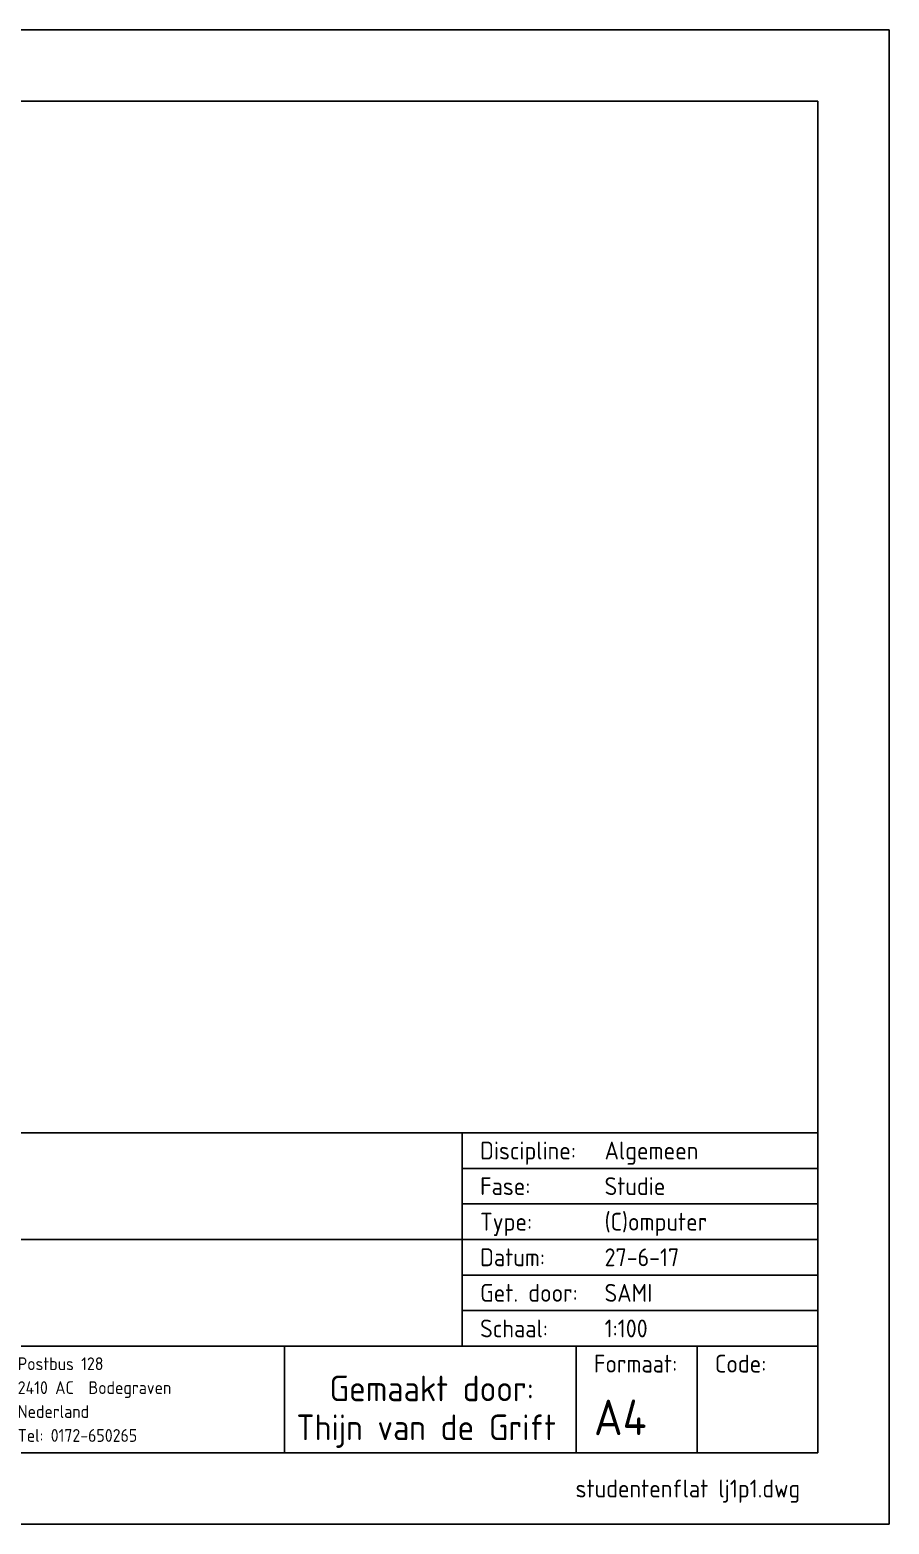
# Model space of a CAD drawing. Header units: millimetres. Extents: x 0 to 29700, y 0 to 21000.
# Drawn here: x 17621 to 29700, y 0 to 21000 of the extents above; entities that cross this region are included whole.
import ezdxf
from ezdxf.enums import TextEntityAlignment as Align

# ---------------------------------------------------------------- set-up
doc = ezdxf.new("R2010")
doc.units = ezdxf.units.MM
doc.header["$LTSCALE"] = 100
for name, color, linetype in [('00ATT025', 2, 'Continuous'), ('00ATT050', 4, 'Continuous'), ('00KAD025', 2, 'Continuous'), ('00KAD070', 5, 'Continuous'), ('BL$2----', 7, 'Continuous'), ('BL$4----', 7, 'Continuous'), ('BL$8----', 1, 'Continuous')]:
    doc.layers.add(name, color=color, linetype=linetype)
doc.styles.add('STABICAD-018', font='ISOCP.SHX', dxfattribs={"height": 180})
doc.styles.add('STABICAD-025', font='ISOCP.SHX', dxfattribs={"height": 250})
doc.styles.add('STABICAD-035', font='ISOCP.SHX', dxfattribs={"height": 350})
doc.styles.add('STABICAD-050', font='ISOCP.SHX', dxfattribs={"height": 500})

# ---------------------------------------------------------------- blocks, each defined once
blk = doc.blocks.new('A4-LANDSCAPE')
at = {"layer": '00KAD025', "linetype": 'Continuous'}
for p, q in [((297, 210), (0, 210)), ((297, 0), (297, 210)), ((0, 0), (297, 0))]:
    blk.add_line(p, q, dxfattribs=at)
at = {"layer": '00KAD070', "linetype": 'Continuous'}
for p, q in [((287, 200), (10, 200)), ((287, 10), (287, 200)), ((10, 10), (287, 10))]:
    blk.add_line(p, q, dxfattribs=at)
blk = doc.blocks.new('Title block')
at = {"color": 7, "linetype": 'Continuous'}
for p, q in [((-180, 55), (-10, 55)), ((-60, 55), (-60, 25)), ((-60, 50), (-10, 50)), ((-60, 45), (-10, 45)), ((-180, 40), (-10, 40)), ((-60, 35), (-10, 35)), ((-60, 30), (-10, 30)), ((-180, 25), (-10, 25))]:
    blk.add_line(p, q, dxfattribs=at)
for p, q in [((-85, 25), (-85, 10)), ((-44, 25), (-44, 10)), ((-27, 25), (-27, 10))]:
    blk.add_line(p, q)
at = {"linetype": 'Continuous'}
for s, height, style, p in [('Discipline:', 2.5, 'STABICAD-025', (-57.5, 52.5)), ('Fase:', 2.5, 'STABICAD-025', (-57.5, 47.5)), ('Type:', 2.5, 'STABICAD-025', (-57.5, 42.5)), ('Datum:', 2.5, 'STABICAD-025', (-57.5, 37.5)), ('Get. door:', 2.5, 'STABICAD-025', (-57.5, 32.5)), ('Schaal:', 2.5, 'STABICAD-025', (-57.5, 27.5)), ('Postbus 128', 1.8, 'STABICAD-018', (-122.5, 22.54)), ('Formaat:', 2.5, 'STABICAD-025', (-41.5, 22.55)), ('Code:', 2.5, 'STABICAD-025', (-24.5, 22.55)), ('2410 AC  Bodegraven', 1.8, 'STABICAD-018', (-122.5, 19.18)), ('Nederland', 1.8, 'STABICAD-018', (-122.5, 15.82)), ('Tel: 0172-650265', 1.8, 'STABICAD-018', (-122.5, 12.46))]:
    blk.add_text(s, height=height, dxfattribs=dict(at, style=style)).set_placement(p, align=Align.MIDDLE_LEFT)
for tag, height, style, p in [('DW_DISCIPLINE', 2.5, 'STABICAD-025', (-40, 52.5)), ('DW_PHASE', 2.5, 'STABICAD-025', (-40, 47.5)), ('PR_DESCRIPTION', 3.5, 'STABICAD-035', (-177.5, 45)), ('DW_TYPE', 2.5, 'STABICAD-025', (-40, 42.5)), ('DW_DATE', 2.5, 'STABICAD-025', (-40, 37.5)), ('DW_DESCRIPTION', 2.5, 'STABICAD-025', (-177.5, 33.3)), ('DW_INITIALS', 2.5, 'STABICAD-025', (-40, 32.5)), ('DW_DESCRIPTION2', 2.5, 'STABICAD-025', (-177.5, 29.2)), ('DW_SCALE', 2.5, 'STABICAD-025', (-40, 27.5)), ('DW_PAPERSIZE', 5, 'STABICAD-050', (-41.5, 15)), ('MOD_CODE_', 5, 'STABICAD-050', (-24.5, 15))]:
    blk.add_attdef(tag, text='', height=height, dxfattribs=dict(at, style=style)).set_placement(p, align=Align.MIDDLE_LEFT)
at = {"linetype": 'Continuous', "style": 'STABICAD-025'}
blk.add_attdef('DW_NAME', text='', height=2.5, dxfattribs=at).set_placement((-12.5, 3.75), align=Align.RIGHT)

msp = doc.modelspace()

# ---------------------------------------------------------------- block references
at = {"layer": 'BL$2----', "xscale": 100, "yscale": 100, "zscale": 100}
msp.add_blockref('A4-LANDSCAPE', (0, 0), dxfattribs=at)
at = {"layer": 'BL$4----'}
ref = msp.add_blockref('Title block', (29700, 0), dxfattribs=dict(at, xscale=100, yscale=100, zscale=100))
ref.add_attrib('DW_INITIALS', 'SAMI', dxfattribs={"layer": '00ATT025', "linetype": 'Continuous', "height": 250, "style": 'STABICAD-025'}).set_placement((25700, 3250), align=Align.MIDDLE_LEFT)
ref.add_attrib('DW_DATE', '27-6-17', dxfattribs={"layer": '00ATT025', "linetype": 'Continuous', "height": 250, "style": 'STABICAD-025'}).set_placement((25700, 3750), align=Align.MIDDLE_LEFT)
ref.add_attrib('DW_SCALE', '1:100', dxfattribs={"layer": '00ATT025', "linetype": 'Continuous', "height": 250, "style": 'STABICAD-025'}).set_placement((25700, 2750), align=Align.MIDDLE_LEFT)
ref.add_attrib('DW_DISCIPLINE', 'Algemeen', dxfattribs={"layer": '00ATT025', "linetype": 'Continuous', "height": 250, "style": 'STABICAD-025'}).set_placement((25700, 5250), align=Align.MIDDLE_LEFT)
ref.add_attrib('DW_PHASE', 'Studie', dxfattribs={"layer": '00ATT025', "linetype": 'Continuous', "height": 250, "style": 'STABICAD-025'}).set_placement((25700, 4750), align=Align.MIDDLE_LEFT)
ref.add_attrib('DW_NAME', 'studentenflat lj1p1.dwg', dxfattribs={"layer": '00ATT025', "linetype": 'Continuous', "height": 250, "style": 'STABICAD-025'}).set_placement((28450, 375), align=Align.RIGHT)
ref.add_attrib('DW_PAPERSIZE', 'A4', dxfattribs={"layer": '00ATT050', "linetype": 'Continuous', "height": 500, "style": 'STABICAD-050'}).set_placement((25550, 1500), align=Align.MIDDLE_LEFT)
ref.add_attrib('DW_TYPE', '(C)omputer', dxfattribs={"layer": '00ATT025', "linetype": 'Continuous', "height": 250, "style": 'STABICAD-025'}).set_placement((25700, 4250), align=Align.MIDDLE_LEFT)

# ---------------------------------------------------------------- texts
at = {"layer": 'BL$8----', "style": 'STABICAD-018'}
for s, p in [('Gemaakt door:', (21833, 1727)), ('Thijn van de Grift', (21367, 1180))]:
    msp.add_text(s, height=360, dxfattribs=at).set_placement(p)

doc.saveas('drawing.dxf')
